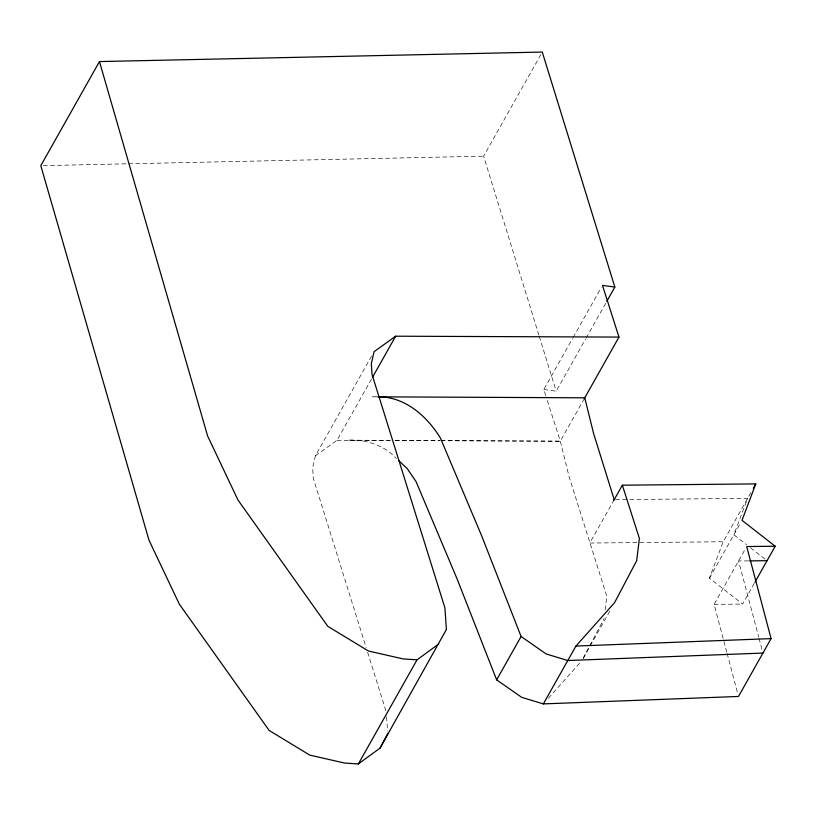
<?xml version="1.0" encoding="UTF-8"?>
<svg xmlns="http://www.w3.org/2000/svg" width="816" height="816" viewBox="0 0 816 816"><rect width="100%" height="100%" fill="white"/><g stroke="black" fill="none" stroke-linecap="round" stroke-linejoin="round"><path stroke-width="0.61" stroke-dasharray="4.08 3.06" d="M605.146 609.858L606.798 596.231L569.14 476.84L560.317 441.191L546.118 396.719M371.576 356.102L315.404 455.787L312.661 467.854L313.354 478.472L366.119 647.496M754.29 583.348L742.611 604.085L709.42 578.177L723.17 541.753L750.842 492.64M583.144 658.318L604.095 618.528M538.897 335.162L483.613 156.172L541.028 54.274M315.404 455.787L336.998 440.314L371.943 378.287M545.731 395.515L543.813 389.497L572.526 338.548M573.148 337.447L601.229 287.609M543.813 389.497L556.196 391.17L585.521 339.119M586.153 338.008L606.125 302.563M441.038 440.722L560.317 441.191L583.542 399.983M614.203 499.657L589.764 543.038L723.17 541.753M583.216 658.349L610.266 610.327M709.42 578.177L740.785 522.515M726.791 652.249L714.112 604.36L745.477 548.709M548.383 698.241L580.309 662.419M43.34 165.628L127.327 163.822M128.602 163.792L483.613 156.172M615.478 499.647L747.609 498.372L733.87 534.796L746.558 544.7M748.466 560.888L738.562 560.98L758.707 637.112M714.112 604.36L742.611 604.085M376.39 396.821L372.575 396.8L376.288 396.831M390.058 440.385L348.136 440.181C365.639 439.253 384.418 445.189 396.331 458.439M395.148 440.405L439.61 440.62M440.885 440.63L560.317 441.191M336.998 440.314L390.283 440.518M395.362 440.538L439.773 440.722M750.455 547.75L765.102 559.174M367.639 652.361L385.856 710.726M539.274 336.386L556.196 391.17M759.033 638.336L762.277 650.617M727.117 653.483L737.837 693.998M386.57 716.754L387.58 731.177"/><path stroke-width="1.22" d="M613.744 500.473L622.353 485.194L755.759 483.908L742.009 520.333L775.2 546.241L754.912 582.257M606.747 301.461L614.856 287.059L542.273 52.061L99.46 61.567L40.8 165.679L148.991 540.172L179.326 604.166L269.158 730.463L309.754 755.106L344.454 763.031L358.367 763.939L380.072 748.088L387.743 733.584M380.072 748.088L446.403 629.473L444.904 607.828L372.014 374.35L371.331 363.742L374.075 351.676L395.658 336.202L618.977 337.079L602.483 285.386L614.856 287.059M372.565 377.176L395.658 336.202M358.367 763.939L417.037 659.828L438.743 643.977M584.032 399.106L618.977 337.079M775.2 546.241L746.711 546.526L771.079 638.612L738.49 696.456L543.344 703.902L521.74 697.354L496.648 679.861L521.098 636.48L481.511 535.469L440.446 438.121C427.258 416.476 405.379 396.882 378.767 396.841M543.344 703.902L575.943 646.058L614.57 602.687L636.684 560.684L639.387 538.397L622.353 485.194M753.301 488.274L755.759 483.908M575.943 646.058L771.079 638.612M762.929 653.075L567.793 660.521L546.179 653.973L521.098 636.48M749.71 560.878L767.05 560.704M377.655 396.831L584.756 397.81L593.589 433.459L614.203 499.657M417.037 659.828L403.114 658.92L368.414 650.995L327.818 626.351L237.997 500.055L207.652 436.06L99.46 61.567M399.034 460.958L407.143 468.517L416.007 481.501L457.072 578.85L496.648 679.861"/></g></svg>
